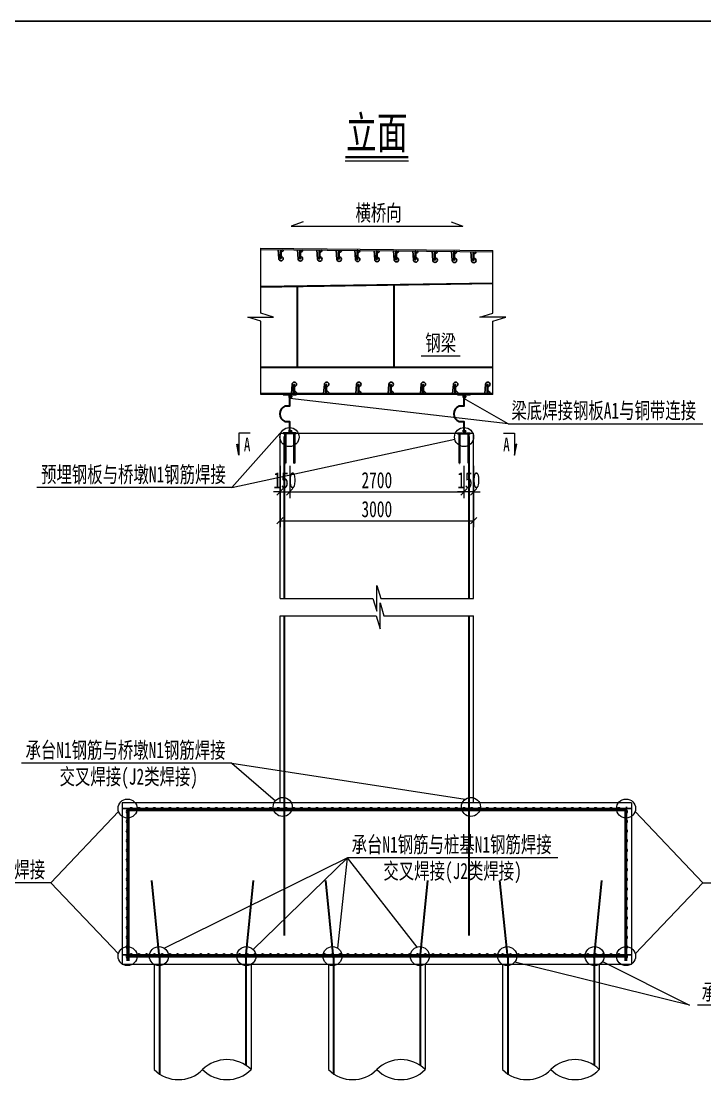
# Model space of a CAD drawing. Header units: millimetres. Extents: x 18555 to 22790, y 4334 to 6892.
# Drawn here: x 19389 to 20448, y 5242 to 6892 of the extents above; entities that cross this region are included whole.
import ezdxf
from ezdxf.enums import TextEntityAlignment as Align

# ---------------------------------------------------------------- set-up
doc = ezdxf.new("R2010")
doc.units = ezdxf.units.MM
doc.layers.get('0').update_dxf_attribs({"lineweight": 15})
doc.layers.get('Defpoints').update_dxf_attribs({"color": 8})
for name, color, linetype, lineweight in [('Dim', 4, 'Continuous', 15), ('文字', 7, 'Continuous', 15), ('标注线及字体', 2, 'Continuous', 15), ('细实线', 4, 'Continuous', 15), ('钢板粗线', 1, 'Continuous', 25), ('钢筋', 1, 'Continuous', 30)]:
    doc.layers.add(name, color=color, linetype=linetype, lineweight=lineweight)
doc.layers.add('LINE', color=1, linetype='Continuous')
doc.layers.add('顶板U肋', color=3, linetype='Continuous')
doc.styles.add('111', font='仿宋_GB2312.TTF', dxfattribs={"width": 0.7})
doc.styles.add('BM_Dim', font='', dxfattribs={"width": 0.85})
doc.styles.get('BM_Dim').set_extended_font_data('仿宋_GB2312')
doc.dimstyles.new('200', dxfattribs={"dimscale": 0, "dimtxt": 2.5, "dimasz": 1, "dimexe": 1, "dimexo": 1, "dimgap": 0.6, "dimtad": 1, "dimdec": 1, "dimlfac": 10, "dimdsep": 46, "dimtxsty": '111', "dimblk": 'OBLIQUE', "dimcen": 0, "dimclrd": 4, "dimclre": 4, "dimclrt": 4, "dimadec": 1, "dimazin": 2, "dimtfac": 1, "dimtdec": 0, "dimtix": 1, "dimtmove": 2, "dimatfit": 3, "dimfxl": 4, "dimfxlon": 1, "dimtolj": 1, "dimlwd": -1, "dimlwe": -1, "dimarcsym": 0})

# ---------------------------------------------------------------- blocks, each defined once
blk = doc.blocks.new('hf1')
at = {"layer": '顶板U肋', "color": 8}
blk.add_line((-41, 0), (-29, 140), dxfattribs=at)
for centre, start, end in [((6, 140), 270, 180), ((6, 0), 0, 90)]:
    blk.add_arc(centre, 35, start, end, dxfattribs=at)
blk = doc.blocks.new('_Oblique')
at = {"color": 0, "linetype": 'ByBlock', "lineweight": -2}
blk.add_line((-0.5, -0.5), (0.5, 0.5), dxfattribs=at)
blk = doc.blocks.new('*D9')
at = {"color": 4}
for p, q in [((19790, 6202.6), (19790, 6152.6)), ((19805, 6202.6), (19805, 6152.6)), ((19790, 6162.6), (19780, 6162.6)), ((19790, 6162.6), (19805, 6162.6)), ((19805, 6162.6), (19815, 6162.6))]:
    blk.add_line(p, q, dxfattribs=at)
at = {"layer": 'Defpoints', "color": 0}
for p in [(19790, 6251.8), (19805, 6253.1), (19805, 6162.6)]:
    blk.add_point(p, dxfattribs=at)
at = {"color": 4, "xscale": 10, "yscale": 10, "zscale": 10}
blk.add_blockref('_Oblique', (19790, 6162.6), dxfattribs=at)
at = {"color": 4, "xscale": 10, "yscale": 10, "zscale": 10, "rotation": 180}
blk.add_blockref('_Oblique', (19805, 6162.6), dxfattribs=at)
at = {"color": 4, "insert": (19797.5, 6180.5), "char_height": 25, "attachment_point": 5, "style": '111'}
blk.add_mtext('\\A1;150', dxfattribs=at)
blk = doc.blocks.new('*D10')
at = {"color": 4}
for p, q in [((19805, 6202.6), (19805, 6152.6)), ((20075, 6202.6), (20075, 6152.6)), ((19805, 6162.6), (20075, 6162.6))]:
    blk.add_line(p, q, dxfattribs=at)
at = {"layer": 'Defpoints', "color": 0}
for p in [(19805, 6251.8), (20075, 6253.1), (20075, 6162.6)]:
    blk.add_point(p, dxfattribs=at)
at = {"color": 4, "xscale": 10, "yscale": 10, "zscale": 10, "rotation": 180}
blk.add_blockref('_Oblique', (19805, 6162.6), dxfattribs=at)
at = {"color": 4, "xscale": 10, "yscale": 10, "zscale": 10}
blk.add_blockref('_Oblique', (20075, 6162.6), dxfattribs=at)
at = {"color": 4, "insert": (19940, 6180.5), "char_height": 25, "attachment_point": 5, "style": '111'}
blk.add_mtext('\\A1;2700', dxfattribs=at)
blk = doc.blocks.new('*D11')
at = {"color": 4}
for p, q in [((20075, 6202.6), (20075, 6152.6)), ((20090, 6202.6), (20090, 6152.6)), ((20075, 6162.6), (20065, 6162.6)), ((20090, 6162.6), (20075, 6162.6)), ((20090, 6162.6), (20100, 6162.6))]:
    blk.add_line(p, q, dxfattribs=at)
at = {"layer": 'Defpoints', "color": 0}
for p in [(20075, 6253.1), (20090, 6251.8), (20075, 6162.6)]:
    blk.add_point(p, dxfattribs=at)
at = {"color": 4, "xscale": 10, "yscale": 10, "zscale": 10}
blk.add_blockref('_Oblique', (20075, 6162.6), dxfattribs=at)
at = {"color": 4, "xscale": 10, "yscale": 10, "zscale": 10, "rotation": 180}
blk.add_blockref('_Oblique', (20090, 6162.6), dxfattribs=at)
at = {"color": 4, "insert": (20082.5, 6180.5), "char_height": 25, "attachment_point": 5, "style": '111'}
blk.add_mtext('\\A1;150', dxfattribs=at)
blk = doc.blocks.new('*D12')
at = {"color": 4}
for p, q in [((19790, 6157.7), (19790, 6107.7)), ((20090, 6157.7), (20090, 6107.7)), ((19790, 6117.7), (20090, 6117.7))]:
    blk.add_line(p, q, dxfattribs=at)
at = {"layer": 'Defpoints', "color": 0}
for p in [(19790, 6227.6), (20090, 6228.9), (20090, 6117.7)]:
    blk.add_point(p, dxfattribs=at)
at = {"color": 4, "xscale": 10, "yscale": 10, "zscale": 10, "rotation": 180}
blk.add_blockref('_Oblique', (19790, 6117.7), dxfattribs=at)
at = {"color": 4, "xscale": 10, "yscale": 10, "zscale": 10}
blk.add_blockref('_Oblique', (20090, 6117.7), dxfattribs=at)
at = {"color": 4, "insert": (19940, 6135.6), "char_height": 25, "attachment_point": 5, "style": '111'}
blk.add_mtext('\\A1;3000', dxfattribs=at)
blk = doc.blocks.new('剖面箭头')
at = {"ltscale": 10}
h = blk.add_hatch(dxfattribs=at)
h.set_pattern_fill('ANSI31', color=2, style=0)
h.set_pattern_definition([(45, (-182.99888, -777.8594), (-0.088388348, 0.088388348), [])])
h.paths.add_polyline_path([(6, -3), (3.15, -3), (3, -3.6)])
at = {"color": 3, "ltscale": 10}
blk.add_line((0, 0), (0, -3), dxfattribs=at)
at = {"color": 2, "ltscale": 10}
for p, q in [((0, -3), (6, -3)), ((6, -3), (3, -3.6)), ((3, -3.6), (3.15, -3))]:
    blk.add_line(p, q, dxfattribs=at)
blk = doc.blocks.new('DJ 22')
at = {"layer": '钢筋'}
h = blk.add_hatch(color=256, dxfattribs=at)
h.dxf.hatch_style = 1
h.paths.add_polyline_path([(1.3, 0, 1), (-1.3, 0, 1)])
blk.add_circle((0, 0), 1.25, dxfattribs=at)
blk = doc.blocks.new('*U75')
at = {"rotation": 180}
blk.add_blockref('DJ 22', (0, 0), dxfattribs=at)
blk = doc.blocks.new('*U74')
at = {"color": 0, "linetype": 'ByBlock', "lineweight": -2, "transparency": 16777216}
for p in [(0, 0), (12, 0), (24, 0), (36, 0), (48, 0), (60, 0), (72, 0), (84, 0), (96, 0), (108, 0), (120, 0), (132, 0), (144, 0), (156, 0), (168, 0), (180, 0), (192, 0), (204, 0), (216, 0), (228, 0), (240, 0), (252, 0), (264, 0), (276, 0), (288, 0), (300, 0), (312, 0), (324, 0), (336, 0), (348, 0), (360, 0), (372, 0), (384, 0), (396, 0), (408, 0), (420, 0), (432, 0), (444, 0), (456, 0), (468, 0), (480, 0), (492, 0), (504, 0), (516, 0), (528, 0), (540, 0), (552, 0), (564, 0), (576, 0), (588, 0), (600, 0), (612, 0), (624, 0), (636, 0), (648, 0), (660, 0), (672, 0), (684, 0), (696, 0), (708, 0), (720, 0), (732, 0), (744, 0), (756, 0)]:
    blk.add_blockref('*U75', p, dxfattribs=at)
blk = doc.blocks.new('*U69')
at = {"rotation": 180}
blk.add_blockref('DJ 22', (0, 0), dxfattribs=at)
blk = doc.blocks.new('*U68')
at = {"color": 0, "linetype": 'ByBlock', "lineweight": -2, "transparency": 16777216}
for p in [(0, 0), (12, 0), (24, 0), (36, 0), (48, 0), (60, 0), (72, 0), (84, 0), (96, 0), (108, 0), (120, 0), (132, 0), (144, 0), (156, 0), (168, 0), (180, 0), (192, 0), (204, 0), (216, 0), (228, 0), (240, 0), (252, 0), (264, 0), (276, 0), (288, 0), (300, 0), (312, 0), (324, 0), (336, 0), (348, 0), (360, 0), (372, 0), (384, 0), (396, 0), (408, 0), (420, 0), (432, 0), (444, 0), (456, 0), (468, 0), (480, 0), (492, 0), (504, 0), (516, 0), (528, 0), (540, 0), (552, 0), (564, 0), (576, 0), (588, 0), (600, 0), (612, 0), (624, 0), (636, 0), (648, 0), (660, 0), (672, 0), (684, 0), (696, 0), (708, 0), (720, 0), (732, 0), (744, 0), (756, 0)]:
    blk.add_blockref('*U69', p, dxfattribs=at)

msp = doc.modelspace()

# ---------------------------------------------------------------- linework, layer by layer
at = {"color": 4}
for p, q in [((19890.935, 6675.543), (19988.966, 6675.543)), ((19825.695, 6581.213), (19807.282, 6574.494)), ((19807.282, 6574.494), (20073.562, 6574.494)), ((20055.149, 6581.213), (20073.562, 6574.494)), ((20069.001, 6373.045), (20008.729, 6373.045)), ((19715.063, 6169.008), (19793.626, 6257.368)), ((19715.063, 6169.008), (20060.843, 6244.381)), ((19715.063, 6169.008), (19413.101, 6169.008)), ((19715.063, 5741.646), (19388.885, 5741.646)), ((19715.063, 5741.646), (19782.826, 5683.673)), ((19715.063, 5741.646), (20076.894, 5685.809)), ((19539.589, 5666.735), (19434.649, 5556.392)), ((20340.312, 5666.735), (20445.252, 5556.392)), ((19894.522, 5595.314), (19610.616, 5454.889)), ((19748.32, 5452.983), (19894.522, 5595.314)), ((19879.388, 5455.063), (19894.522, 5595.314)), ((20220.7, 5595.314), (19894.522, 5595.314)), ((20002.346, 5456.848), (19894.522, 5595.314)), ((19434.649, 5556.392), (19156.904, 5556.392)), ((19539.256, 5446.401), (19434.649, 5556.392)), ((20340.645, 5446.401), (20445.252, 5556.392)), ((20445.252, 5556.392), (20722.997, 5556.392)), ((20424.696, 5366.453), (20153.77, 5433.548)), ((20289.921, 5434.485), (20424.696, 5366.453)), ((20763.433, 5366.453), (20437.255, 5366.453))]:
    msp.add_line(p, q, dxfattribs=at)
at = {"color": 8}
for p, q in [((19759.951, 6540.062), (20119.951, 6536.457)), ((19759.951, 6538.462), (20119.951, 6534.857)), ((19759.951, 6481.282), (20119.951, 6486.682)), ((19759.951, 6480.082), (20119.951, 6485.482))]:
    msp.add_line(p, q, dxfattribs=at)
for q in [(19804.951, 6307.118), (20075.139, 6307.141), (20445.559, 6268.083)]:
    msp.add_line((20143.598, 6268.083), q)
at = {"color": 6, "const_width": 3.6}
msp.add_lwpolyline([(19890.935, 6681.543), (19988.966, 6681.543)], dxfattribs=at)
at = {"color": 4}
for points in [[(19759.951, 6313.551), (19759.951, 6427.278), (19739.951, 6433.278), (19779.951, 6433.278), (19759.951, 6439.278), (19759.951, 6447.278), (19759.951, 6540.062)], [(20119.951, 6313.597), (20119.951, 6427.278), (20139.951, 6433.278), (20099.951, 6433.278), (20119.951, 6439.278), (20119.951, 6447.278), (20119.951, 6536.457)], [(19789.951, 5997.356), (19933.951, 5997.356), (19939.951, 5977.356), (19939.951, 6017.356), (19945.951, 5997.356), (19953.951, 5997.356), (20089.951, 5997.356)], [(19789.951, 5970.396), (19939.021, 5970.396), (19945.021, 5950.396), (19945.021, 5990.396), (19951.021, 5970.396), (19959.021, 5970.396), (20089.951, 5970.396)]]:
    msp.add_lwpolyline(points, dxfattribs=at)
for points in [[(19594.951, 5266.726, 0.41421356), (19669.951, 5266.726, 0.41421356), (19744.951, 5266.726, 0.41421356), (19669.951, 5266.726)], [(19864.951, 5266.726, 0.41421356), (19939.951, 5266.726, 0.41421356), (20014.951, 5266.726, 0.41421356), (19939.951, 5266.726)], [(20134.951, 5266.726, 0.41421356), (20209.951, 5266.726, 0.41421356), (20284.951, 5266.726, 0.41421356), (20209.951, 5266.726)]]:
    msp.add_lwpolyline(points, format="xyb")
for centre in [(19804.632, 6247.526), (20075.269, 6247.526), (19553.561, 5671.509), (19794.046, 5674.075), (20085.856, 5674.075), (20326.34, 5671.509), (19553.561, 5442.744), (19602.219, 5442.744), (19737.682, 5442.744), (19871.249, 5442.744), (20006.712, 5442.744), (20142.219, 5442.744), (20277.682, 5442.744), (20326.34, 5442.744)]:
    msp.add_circle(centre, 14.765)
at = {"layer": 'Defpoints'}
for p, q in [((19544.951, 5671.575), (20334.951, 5671.575)), ((19552.871, 5671.575), (19552.871, 5435.35)), ((20327.031, 5674.075), (20327.031, 5435.35)), ((19544.951, 5444.895), (20334.951, 5444.895))]:
    msp.add_line(p, q, dxfattribs=at)
msp.add_lwpolyline([(18939.943, 6892.047), (22789.943, 6892.047), (22789.943, 4334.047), (18939.943, 4334.047)], close=True, dxfattribs=at)
at = {"layer": 'LINE', "color": 3}
for points in [[(19794.951, 6313.092), (19794.951, 6313.593), (19814.951, 6313.593), (19814.951, 6313.092)], [(19804.701, 6313.092), (19805.201, 6313.092), (19805.201, 6306.841), (19804.701, 6306.841)], [(20064.951, 6313.092), (20064.951, 6313.593), (20084.951, 6313.593), (20084.951, 6313.092)], [(20074.701, 6313.092), (20075.201, 6313.092), (20075.201, 6306.841), (20074.701, 6306.841)], [(19804.701, 6259.819), (19805.201, 6259.819), (19805.201, 6253.568), (19804.701, 6253.568)], [(20074.701, 6259.819), (20075.201, 6259.819), (20075.201, 6253.568), (20074.701, 6253.568)]]:
    msp.add_lwpolyline(points, close=True, dxfattribs=at)
at = {"layer": '文字', "color": 8}
for p, q in [((19815.76, 6480.919), (19815.795, 6355.674)), ((19816.96, 6480.937), (19816.995, 6355.674)), ((19965.76, 6483.169), (19965.795, 6355.714)), ((19966.96, 6483.187), (19966.995, 6355.714)), ((20119.951, 6355.755), (19759.951, 6355.659)), ((20119.951, 6354.555), (19759.951, 6354.459)), ((20034.978, 6355.732), (20024.715, 6355.729)), ((20024.715, 6355.729), (20024.715, 6354.529)), ((20119.951, 6315.196), (19759.951, 6315.151)), ((20119.951, 6313.597), (19759.951, 6313.551))]:
    msp.add_line(p, q, dxfattribs=at)
at = {"layer": '细实线'}
for p, q in [((19789.951, 6253.568), (20089.951, 6253.568)), ((19789.951, 5997.356), (19789.951, 6253.568)), ((20089.951, 5997.356), (20089.951, 6253.568)), ((19789.951, 5680.155), (19789.951, 5970.396)), ((20089.951, 5680.155), (20089.951, 5970.396)), ((20334.951, 5680.155), (19544.951, 5680.155)), ((19544.951, 5680.155), (19544.951, 5430.155)), ((20334.951, 5680.155), (20334.951, 5430.155)), ((19544.951, 5430.155), (20334.951, 5430.155)), ((19594.951, 5430.155), (19594.951, 5266.726)), ((19744.951, 5430.155), (19744.951, 5266.726)), ((19864.951, 5430.155), (19864.951, 5266.726)), ((20014.951, 5430.155), (20014.951, 5266.726)), ((20134.951, 5430.155), (20134.951, 5266.726)), ((20284.951, 5430.155), (20284.951, 5266.726))]:
    msp.add_line(p, q, dxfattribs=at)
at = {"layer": '钢板粗线', "color": 8}
for p, q in [((19790.503, 6538.168), (19790.363, 6524.169)), ((19791.703, 6538.156), (19791.563, 6524.157)), ((19820.505, 6537.868), (19820.365, 6523.869)), ((19821.705, 6537.856), (19821.564, 6523.857)), ((19851.707, 6537.555), (19851.566, 6523.556)), ((19880.508, 6537.267), (19880.368, 6523.268)), ((19881.708, 6537.255), (19881.568, 6523.256)), ((19791.563, 6524.157), (19790.363, 6524.169)), ((19821.564, 6523.857), (19820.365, 6523.869)), ((19851.566, 6523.556), (19850.366, 6523.568)), ((19881.568, 6523.256), (19880.368, 6523.268))]:
    msp.add_line(p, q, dxfattribs=at)
at = {"layer": '钢筋'}
for p, q in [((19803.901, 6311.217), (19803.901, 6308.717)), ((19803.901, 6311.217), (19804.701, 6311.217)), ((19803.901, 6310.617), (19808.201, 6310.617)), ((19803.901, 6309.317), (19808.201, 6309.317)), ((19803.901, 6308.717), (19804.701, 6308.717)), ((19805.701, 6309.317), (19805.701, 6310.617)), ((19806.201, 6309.317), (19806.201, 6310.617)), ((19806.701, 6309.317), (19806.701, 6310.617)), ((19807.201, 6309.317), (19807.201, 6310.617)), ((19807.701, 6309.317), (19807.701, 6310.617)), ((19808.201, 6309.317), (19808.201, 6310.617)), ((20073.901, 6311.217), (20074.701, 6311.217)), ((20073.901, 6311.217), (20073.901, 6308.717)), ((20073.901, 6310.617), (20078.201, 6310.617)), ((20073.901, 6309.317), (20078.201, 6309.317)), ((20073.901, 6308.717), (20074.701, 6308.717)), ((20075.701, 6309.317), (20075.701, 6310.617)), ((20076.201, 6309.317), (20076.201, 6310.617)), ((20076.701, 6309.317), (20076.701, 6310.617)), ((20077.201, 6309.317), (20077.201, 6310.617)), ((20077.701, 6309.317), (20077.701, 6310.617)), ((20078.201, 6309.317), (20078.201, 6310.617)), ((19803.901, 6257.943), (19804.701, 6257.943)), ((19803.901, 6257.943), (19803.901, 6255.443)), ((19803.901, 6257.343), (19808.201, 6257.343)), ((19803.901, 6256.043), (19808.201, 6256.043)), ((19803.901, 6255.443), (19804.701, 6255.443)), ((19805.701, 6256.043), (19805.701, 6257.343)), ((19806.201, 6256.043), (19806.201, 6257.343)), ((19806.701, 6256.043), (19806.701, 6257.343)), ((19807.201, 6256.043), (19807.201, 6257.343)), ((19807.701, 6256.043), (19807.701, 6257.343)), ((19808.201, 6256.043), (19808.201, 6257.343)), ((20073.901, 6257.943), (20073.901, 6255.443)), ((20073.901, 6257.943), (20074.701, 6257.943)), ((20073.901, 6257.343), (20078.201, 6257.343)), ((20073.901, 6256.043), (20078.201, 6256.043)), ((20073.901, 6255.443), (20074.701, 6255.443)), ((20075.701, 6256.043), (20075.701, 6257.343)), ((20076.201, 6256.043), (20076.201, 6257.343)), ((20076.701, 6256.043), (20076.701, 6257.343)), ((20077.201, 6256.043), (20077.201, 6257.343)), ((20077.701, 6256.043), (20077.701, 6257.343)), ((20078.201, 6256.043), (20078.201, 6257.343)), ((19814.951, 6253.568), (19794.951, 6253.568)), ((19794.951, 6253.568), (19794.951, 6253.068)), ((19814.951, 6253.068), (19794.951, 6253.068)), ((19796.546, 6248.568), (19796.546, 5997.356)), ((19797.551, 6253.068), (19797.551, 6207.122)), ((19798.351, 6253.068), (19798.351, 6207.122)), ((19811.551, 6253.068), (19811.551, 6207.122)), ((19812.351, 6253.068), (19812.351, 6207.122)), ((19814.951, 6253.568), (19814.951, 6253.068)), ((20064.951, 6253.568), (20084.951, 6253.568)), ((20064.951, 6253.568), (20064.951, 6253.068)), ((20064.951, 6253.068), (20084.951, 6253.068)), ((20067.551, 6253.068), (20067.551, 6207.122)), ((20068.351, 6253.068), (20068.351, 6207.122)), ((20081.551, 6253.068), (20081.551, 6207.122)), ((20082.351, 6253.068), (20082.351, 6207.122)), ((20083.356, 5997.356), (20083.356, 6248.568)), ((20084.951, 6253.568), (20084.951, 6253.068)), ((19797.551, 6207.122), (19798.351, 6207.122)), ((19812.351, 6207.122), (19811.551, 6207.122)), ((20067.551, 6207.122), (20068.351, 6207.122)), ((20082.351, 6207.122), (20081.551, 6207.122)), ((19796.546, 5970.396), (19796.546, 5474.897)), ((20083.356, 5474.897), (20083.356, 5970.396)), ((20327.031, 5668.415), (19552.871, 5668.415)), ((19554.926, 5671.575), (19554.926, 5435.35)), ((20324.976, 5671.575), (20324.976, 5435.35)), ((19602.925, 5440.155), (19590.925, 5560.155)), ((19736.976, 5440.155), (19748.976, 5560.155)), ((19872.925, 5440.155), (19860.925, 5560.155)), ((20006.976, 5440.155), (20018.976, 5560.155)), ((20142.925, 5440.155), (20130.925, 5560.155)), ((20276.976, 5440.155), (20288.976, 5560.155)), ((20327.031, 5441.735), (19552.871, 5441.735)), ((19602.925, 5440.155), (19602.925, 5260.172)), ((19736.976, 5440.155), (19736.976, 5273.28)), ((19872.925, 5440.155), (19872.925, 5260.172)), ((20006.976, 5440.155), (20006.976, 5273.28)), ((20142.925, 5440.155), (20142.925, 5260.172)), ((20276.976, 5440.155), (20276.976, 5273.28))]:
    msp.add_line(p, q, dxfattribs=at)
at = {"layer": '钢筋', "color": 5}
for points in [[(19804.701, 6309.967), (19804.701, 6295.163), (19797.588, 6295.163, 0.69032041), (19797.588, 6271.497), (19804.701, 6271.497), (19804.701, 6256.693)], [(20074.701, 6309.967), (20074.701, 6295.163), (20067.588, 6295.163, 0.69032041), (20067.588, 6271.497), (20074.701, 6271.497), (20074.701, 6256.693)]]:
    msp.add_lwpolyline(points, format="xyb", dxfattribs=at)
at = {"layer": '顶板U肋', "color": 8}
for p, q in [((19850.357, 6523.556), (19850.498, 6537.556)), ((19880.359, 6523.256), (19880.5, 6537.255)), ((19909.301, 6536.967), (19909.161, 6522.967)), ((19910.501, 6536.955), (19909.301, 6536.967)), ((19910.361, 6522.955), (19910.501, 6536.955)), ((19939.303, 6536.666), (19939.163, 6522.667)), ((19940.503, 6536.654), (19939.303, 6536.666)), ((19940.363, 6522.655), (19940.503, 6536.654)), ((19969.305, 6536.366), (19969.165, 6522.367)), ((19970.505, 6536.354), (19969.305, 6536.366)), ((19970.365, 6522.355), (19970.505, 6536.354)), ((19999.307, 6536.065), (19999.167, 6522.066)), ((19999.307, 6536.065), (19999.167, 6522.066)), ((20000.507, 6536.053), (19999.307, 6536.065)), ((20000.367, 6522.054), (20000.507, 6536.053)), ((20000.367, 6522.054), (20000.507, 6536.053)), ((20029.309, 6535.765), (20029.169, 6521.766)), ((20030.369, 6521.754), (20030.509, 6535.753)), ((20059.311, 6535.465), (20059.171, 6521.465)), ((20059.311, 6535.465), (20059.171, 6521.465)), ((20060.511, 6535.453), (20059.311, 6535.465)), ((20060.371, 6521.453), (20060.511, 6535.453)), ((20060.371, 6521.453), (20060.511, 6535.453)), ((20089.313, 6535.164), (20089.172, 6521.165)), ((20090.372, 6521.153), (20090.513, 6535.152)), ((19909.161, 6522.967), (19910.361, 6522.955)), ((19939.163, 6522.667), (19940.363, 6522.655)), ((19969.165, 6522.367), (19970.365, 6522.355)), ((19999.167, 6522.066), (20000.367, 6522.054)), ((19999.167, 6522.066), (20000.367, 6522.054)), ((20029.169, 6521.766), (20030.369, 6521.754)), ((20059.171, 6521.465), (20060.371, 6521.453)), ((20059.171, 6521.465), (20060.371, 6521.453)), ((20089.172, 6521.165), (20090.372, 6521.153))]:
    msp.add_line(p, q, dxfattribs=at)
for points in [[(19810.952, 6329.15), (19810.952, 6315.15), (19812.152, 6315.15), (19812.152, 6329.15), (19810.952, 6329.15)], [(19860.952, 6329.15), (19860.952, 6315.15), (19862.152, 6315.15), (19862.152, 6329.15), (19860.952, 6329.15)], [(19910.952, 6329.15), (19910.952, 6315.15), (19912.152, 6315.15), (19912.152, 6329.15), (19910.952, 6329.15)], [(19960.952, 6329.15), (19960.952, 6315.15), (19962.152, 6315.15), (19962.152, 6329.15), (19960.952, 6329.15)], [(20010.952, 6329.15), (20010.952, 6315.15), (20012.152, 6315.15), (20012.152, 6329.15), (20010.952, 6329.15)], [(20060.952, 6329.15), (20060.952, 6315.15), (20062.152, 6315.15), (20062.152, 6329.15), (20060.952, 6329.15)], [(20110.952, 6329.15), (20110.952, 6315.15), (20112.152, 6315.15), (20112.152, 6329.15), (20110.952, 6329.15)]]:
    msp.add_lwpolyline(points, dxfattribs=at)

# ---------------------------------------------------------------- block references
at = {"color": 8, "xscale": -0.1, "yscale": 0.1, "zscale": 0.1, "rotation": 179.2177546950005}
for p in [(19791.004, 6538.153), (19821.105, 6537.864), (19851.107, 6537.564), (19881.207, 6537.274), (19909.902, 6536.975), (19939.903, 6536.662), (19969.905, 6536.374), (19999.907, 6536.074), (20029.909, 6535.761), (20059.911, 6535.473), (20089.913, 6535.16)]:
    msp.add_blockref('hf1', p, dxfattribs=at)
at = {"color": 8, "xscale": 0.1, "yscale": 0.1, "zscale": 0.1}
for p in [(19811.552, 6315.15), (19861.552, 6315.15), (19911.552, 6315.15), (19961.552, 6315.15), (20011.552, 6315.15), (20061.552, 6315.15), (20111.552, 6315.15)]:
    msp.add_blockref('hf1', p, dxfattribs=at)
at = {"xscale": -1}
for p, rotation in [((19552.871, 5666.735), 180), ((20327.031, 5666.735), 179.9999999999999), ((19552.871, 5651.735), 180), ((20327.031, 5651.735), 179.9999999999999), ((19552.871, 5636.735), 180), ((20327.031, 5636.735), 179.9999999999999), ((19552.871, 5621.735), 180), ((20327.031, 5621.735), 179.9999999999999), ((19552.871, 5606.735), 180), ((20327.031, 5606.735), 179.9999999999999), ((19552.871, 5591.735), 180), ((19552.871, 5576.735), 180), ((20327.031, 5591.735), 179.9999999999999), ((20327.031, 5576.735), 179.9999999999999), ((19552.871, 5561.735), 180), ((20327.031, 5561.735), 179.9999999999999), ((19552.871, 5546.735), 180), ((20327.031, 5546.735), 179.9999999999999), ((19552.871, 5531.735), 180), ((20327.031, 5531.735), 179.9999999999999), ((19552.871, 5516.735), 180), ((20327.031, 5516.735), 179.9999999999999), ((19552.871, 5501.735), 180), ((20327.031, 5501.735), 179.9999999999999), ((19552.871, 5486.735), 180), ((20327.031, 5486.735), 179.9999999999999), ((19552.871, 5471.735), 180), ((20327.031, 5471.735), 179.9999999999999), ((19552.871, 5456.735), 180), ((20327.031, 5456.735), 179.9999999999999), ((19552.871, 5441.735), 180), ((20327.031, 5441.735), 179.9999999999999)]:
    msp.add_blockref('DJ 22', p, dxfattribs=dict(at, rotation=rotation))
at = {"rotation": 360}
for name, p in [('*U68', (19559.111, 5671.575)), ('*U74', (19559.111, 5444.895))]:
    msp.add_blockref(name, p, dxfattribs=at)
at = {"layer": 'Dim', "yscale": 5.714285714285715, "zscale": 5.714285714285715}
for p, xscale, rotation in [((19743.381, 6253.641), 5.714285714285715, 270.0000000000001), ((20136.52, 6253.641), -5.714285714285715, 89.99999999999987)]:
    msp.add_blockref('剖面箭头', p, dxfattribs=dict(at, xscale=xscale, rotation=rotation))

# ---------------------------------------------------------------- texts
at = {"color": 4, "style": '111', "width": 0.7}
for s, p in [('横桥向', (19906.873, 6582.53)), ('钢梁', (20015.074, 6381.081)), ('预埋钢板与桥墩N1钢筋焊接', (19419.447, 6177.044)), ('承台N1钢筋与桥墩N1钢筋焊接', (19395.231, 5749.682)), ('交叉焊接(J2类焊接)', (19448.038, 5708.611)), ('承台N1钢筋与桩基N1钢筋焊接', (19900.868, 5603.349)), ('承台N1钢筋与N2钢筋焊接', (19163.249, 5564.428)), ('交叉焊接(J2类焊接)', (19950.171, 5562.278)), ('承台N1钢筋与桩基N1钢筋焊接', (20443.601, 5374.489))]:
    msp.add_text(s, height=25, dxfattribs=at).set_placement(p)
at = {"style": '111', "width": 0.7}
msp.add_text('梁底焊接钢板A1与铜带连接', height=25, dxfattribs=at).set_placement((20148.619, 6276.119))
at = {"layer": '文字', "style": 'BM_Dim', "width": 0.7}
for p in [(19738.915, 6225.272), (20140.986, 6225.272)]:
    msp.add_text('A', height=21.429, dxfattribs=at).set_placement(p, align=Align.CENTER)
at = {"layer": '标注线及字体', "color": 0, "style": '111', "width": 0.7}
msp.add_text('立面', height=50, dxfattribs=at).set_placement((19939.951, 6720.644), align=Align.MIDDLE)

# ---------------------------------------------------------------- dimensions: what is measured, and where the dimension line sits
for base, p1, p2, picture, middle in [((19804.951, 6162.573), (19789.951, 6251.823), (19804.951, 6253.068), '*D9', (19797.451, 6180.465)), ((20074.951, 6162.573), (19804.951, 6251.823), (20074.951, 6253.068), '*D10', (19939.951, 6180.465)), ((20089.951, 6117.709), (19789.951, 6227.564), (20089.951, 6228.948), '*D12', (19939.951, 6135.601))]:
    dim = msp.add_linear_dim(base=base, p1=p1, p2=p2, dimstyle='200', override={"dimscale": 10})
    dim.commit()
    dim.dimension.update_dxf_attribs({"geometry": picture, "text_midpoint": middle})
dim = msp.add_linear_dim(base=(20074.951, 6162.573), p1=(20089.951, 6251.823), p2=(20074.951, 6253.068), angle=180, dimstyle='200', override={"dimscale": 10})
dim.commit()
dim.dimension.update_dxf_attribs({"geometry": '*D11', "text_midpoint": (20082.451, 6180.465)})

doc.saveas('drawing.dxf')
